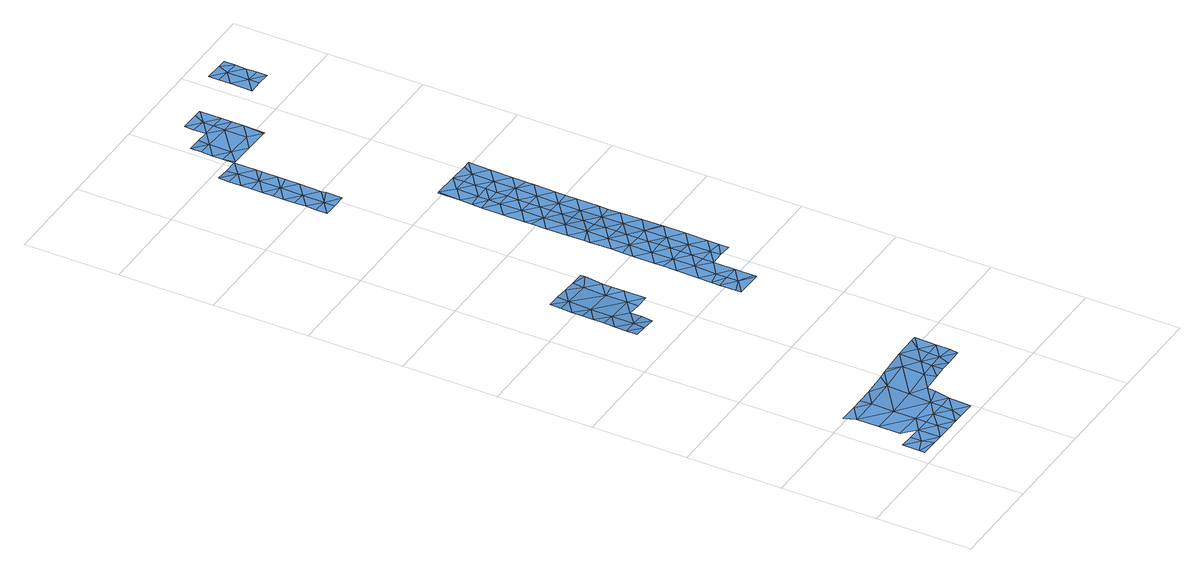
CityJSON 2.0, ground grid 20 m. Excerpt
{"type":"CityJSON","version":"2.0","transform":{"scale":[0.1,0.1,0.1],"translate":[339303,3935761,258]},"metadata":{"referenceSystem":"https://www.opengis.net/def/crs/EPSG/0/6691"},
"CityObjects":{
"waterbody1":{"type":"WaterBody","attributes":{"name":"6","class":"1140","function":"1","WaterBodyRiverFloodingRiskAttribute.description":"3","WaterBodyRiverFloodingRiskAttribute.rankOrg":"2","WaterBodyRiverFloodingRiskAttribute.adminType":"2","WaterBodyRiverFloodingRiskAttribute.scale":"L1"},"geometry":[{"type":"MultiSurface","lod":"1","boundaries":[[[0,1,2]],[[2,1,3]],[[4,1,0]],[[5,3,6]],[[7,5,8]],[[9,8,5]],[[3,1,6]],[[4,10,1]],[[9,5,6]],[[10,11,1]],[[12,8,9]],[[6,1,11]],[[13,9,6]],[[9,14,12]],[[10,15,11]],[[16,6,11]],[[13,6,16]],[[9,13,14]],[[11,15,17]],[[17,18,11]],[[16,11,19]],[[19,11,18]],[[14,13,20]],[[21,16,19]],[[20,13,22]],[[13,16,23]],[[23,16,21]],[[21,19,24]],[[22,13,23]],[[23,25,22]],[[24,26,21]],[[27,23,21]],[[23,28,25]],[[24,29,26]],[[21,26,27]],[[28,23,27]],[[27,30,28]],[[30,27,31]],[[32,28,30]],[[31,33,30]],[[30,34,32]],[[30,33,34]]]}]},
"waterbody2":{"type":"WaterBody","attributes":{"name":"6","class":"1140","function":"1","WaterBodyRiverFloodingRiskAttribute.description":"3","WaterBodyRiverFloodingRiskAttribute.rankOrg":"1","WaterBodyRiverFloodingRiskAttribute.adminType":"2","WaterBodyRiverFloodingRiskAttribute.scale":"L1"},"geometry":[{"type":"MultiSurface","lod":"1","boundaries":[[[35,17,15]],[[36,37,38]],[[4,0,39]],[[36,40,0]],[[35,41,42]],[[39,10,4]],[[43,44,39]],[[39,0,40]],[[38,40,36]],[[39,44,10]],[[37,45,38]],[[44,41,35]],[[17,35,42]],[[15,10,35]],[[43,39,40]],[[44,35,10]],[[46,47,36]],[[47,37,36]],[[36,0,46]]]}]},
"waterbody3":{"type":"WaterBody","attributes":{"name":"6","class":"1140","function":"1","WaterBodyRiverFloodingRiskAttribute.description":"3","WaterBodyRiverFloodingRiskAttribute.rankOrg":"1","WaterBodyRiverFloodingRiskAttribute.adminType":"2","WaterBodyRiverFloodingRiskAttribute.scale":"L1"},"geometry":[{"type":"MultiSurface","lod":"1","boundaries":[[[31,27,48]],[[49,26,29]],[[48,50,51]],[[48,49,50]],[[26,49,48]],[[51,33,48]],[[27,26,48]],[[31,48,33]]]}]},
"waterbody4":{"type":"WaterBody","attributes":{"name":"6","class":"1140","function":"1","WaterBodyRiverFloodingRiskAttribute.description":"3","WaterBodyRiverFloodingRiskAttribute.rankOrg":"1","WaterBodyRiverFloodingRiskAttribute.adminType":"2","WaterBodyRiverFloodingRiskAttribute.scale":"L1"},"geometry":[{"type":"MultiSurface","lod":"1","boundaries":[[[52,53,54]],[[52,54,55]],[[56,52,55]],[[57,58,56]],[[58,57,59]],[[56,55,57]],[[54,60,55]],[[55,60,61]],[[61,60,62]],[[62,63,61]],[[64,65,66]],[[67,68,65]],[[69,70,61]],[[71,72,73]],[[61,57,55]],[[74,75,64]],[[73,70,71]],[[73,61,70]],[[73,57,61]],[[66,68,73]],[[65,68,66]],[[73,68,57]],[[67,76,68]],[[75,65,64]],[[61,63,69]],[[76,59,68]],[[73,72,66]],[[66,77,64]],[[78,77,66]],[[66,72,78]],[[68,59,57]],[[64,77,79]],[[80,81,79]],[[79,81,64]],[[64,81,74]]]}]},
"waterbody5":{"type":"WaterBody","attributes":{"name":"6","class":"1140","function":"1","WaterBodyRiverFloodingRiskAttribute.description":"3","WaterBodyRiverFloodingRiskAttribute.rankOrg":"1","WaterBodyRiverFloodingRiskAttribute.adminType":"2","WaterBodyRiverFloodingRiskAttribute.scale":"L1"},"geometry":[{"type":"MultiSurface","lod":"1","boundaries":[[[82,83,84]],[[83,85,84]],[[86,84,87]],[[84,88,87]],[[89,88,84]],[[82,84,86]],[[84,85,89]]]}]},
"waterbody6":{"type":"WaterBody","attributes":{"name":"6","class":"1140","function":"1","WaterBodyRiverFloodingRiskAttribute.description":"3","WaterBodyRiverFloodingRiskAttribute.rankOrg":"2","WaterBodyRiverFloodingRiskAttribute.adminType":"2","WaterBodyRiverFloodingRiskAttribute.scale":"L1"},"geometry":[{"type":"MultiSurface","lod":"1","boundaries":[[[90,91,92]],[[93,92,94]],[[95,96,97]],[[98,95,97]],[[99,98,100]],[[101,102,103]],[[104,99,100]],[[100,98,97]],[[93,105,106]],[[102,104,103]],[[103,104,100]],[[103,100,107]],[[108,107,100]],[[97,108,100]],[[97,109,108]],[[89,85,110]],[[111,112,113]],[[114,111,113]],[[115,114,90]],[[91,94,92]],[[94,116,93]],[[93,116,117]],[[118,91,90]],[[118,90,119]],[[119,90,113]],[[114,113,90]],[[120,119,113]],[[110,85,121]],[[110,121,122]],[[122,101,103]],[[123,124,125]],[[124,120,125]],[[125,120,113]],[[112,125,113]],[[112,126,125]],[[126,123,125]],[[126,127,123]],[[121,128,122]],[[122,128,101]],[[90,129,115]],[[92,129,90]],[[130,129,92]],[[130,92,131]],[[93,131,92]],[[106,131,93]],[[93,117,132]],[[96,133,132]],[[97,96,132]],[[103,107,134]],[[103,134,135]],[[122,103,135]],[[136,122,135]],[[97,132,137]],[[132,105,93]],[[109,97,137]],[[117,137,132]],[[110,122,136]],[[133,105,132]],[[138,110,136]],[[110,138,89]],[[138,88,89]]]}]},
"waterbody7":{"type":"WaterBody","attributes":{"name":"6","class":"1140","function":"1","WaterBodyRiverFloodingRiskAttribute.description":"3","WaterBodyRiverFloodingRiskAttribute.rankOrg":"2","WaterBodyRiverFloodingRiskAttribute.adminType":"2","WaterBodyRiverFloodingRiskAttribute.scale":"L1"},"geometry":[{"type":"MultiSurface","lod":"1","boundaries":[[[139,140,141]],[[141,142,143]],[[143,144,141]],[[145,146,147]],[[141,144,139]],[[147,148,149]],[[150,149,148]],[[150,148,151]],[[148,152,153]],[[147,149,145]],[[148,147,154]],[[152,148,154]],[[140,155,141]],[[148,153,155]],[[156,157,158]],[[159,157,156]],[[160,159,156]],[[141,161,142]],[[162,160,156]],[[156,146,162]],[[146,156,147]],[[156,163,147]],[[147,163,154]],[[158,163,156]],[[164,151,155]],[[153,165,155]],[[148,155,151]],[[140,164,155]],[[165,161,155]],[[155,161,141]]]}]},
"waterbody8":{"type":"WaterBody","attributes":{"name":"6","class":"1140","function":"1","WaterBodyRiverFloodingRiskAttribute.description":"3","WaterBodyRiverFloodingRiskAttribute.rankOrg":"1","WaterBodyRiverFloodingRiskAttribute.adminType":"2","WaterBodyRiverFloodingRiskAttribute.scale":"L1"},"geometry":[{"type":"MultiSurface","lod":"1","boundaries":[[[166,167,168]],[[106,167,131]],[[95,169,96]],[[170,169,171]],[[172,171,173]],[[172,173,174]],[[175,174,101]],[[128,175,101]],[[176,172,174]],[[106,105,167]],[[177,178,179]],[[177,180,178]],[[181,180,177]],[[182,180,181]],[[183,184,185]],[[99,104,173]],[[174,173,104]],[[102,174,104]],[[102,101,174]],[[99,173,98]],[[173,169,98]],[[171,169,173]],[[95,98,169]],[[130,178,129]],[[184,186,185]],[[187,185,186]],[[187,188,185]],[[185,188,189]],[[189,190,185]],[[187,191,188]],[[192,127,187]],[[193,112,111]],[[192,187,186]],[[130,131,178]],[[185,190,183]],[[178,131,167]],[[115,129,180]],[[180,114,115]],[[180,193,114]],[[111,114,193]],[[126,112,194]],[[193,194,112]],[[194,193,195]],[[126,194,127]],[[194,187,127]],[[187,194,191]],[[194,196,191]],[[128,121,175]],[[197,175,121]],[[175,176,174]],[[196,194,195]],[[193,182,195]],[[182,193,180]],[[129,178,180]],[[179,178,167]],[[179,167,166]],[[133,198,105]],[[198,199,168]],[[170,199,169]],[[198,169,199]],[[169,198,96]],[[133,96,198]],[[105,198,167]],[[198,168,167]],[[200,197,201]],[[197,200,175]],[[200,176,175]]]}]},
"waterbody9":{"type":"WaterBody","attributes":{"name":"6","class":"1140","function":"1","WaterBodyRiverFloodingRiskAttribute.description":"3","WaterBodyRiverFloodingRiskAttribute.rankOrg":"3","WaterBodyRiverFloodingRiskAttribute.adminType":"2","WaterBodyRiverFloodingRiskAttribute.scale":"L1"},"geometry":[{"type":"MultiSurface","lod":"1","boundaries":[[[202,203,204]],[[205,202,204]],[[186,202,205]],[[184,202,186]],[[192,186,205]],[[123,192,205]],[[206,123,205]],[[206,205,204]],[[202,184,183]],[[127,192,123]],[[124,123,206]],[[207,204,203]],[[183,203,202]]]}]},
"waterbody10":{"type":"WaterBody","attributes":{"name":"6","class":"1140","function":"1","WaterBodyRiverFloodingRiskAttribute.description":"3","WaterBodyRiverFloodingRiskAttribute.rankOrg":"2","WaterBodyRiverFloodingRiskAttribute.adminType":"2","WaterBodyRiverFloodingRiskAttribute.scale":"L1"},"geometry":[{"type":"MultiSurface","lod":"1","boundaries":[[[208,209,142]],[[210,211,212]],[[213,214,215]],[[216,210,212]],[[214,210,215]],[[214,213,217]],[[214,218,219]],[[214,217,218]],[[220,215,210]],[[209,208,221]],[[222,211,223]],[[221,219,209]],[[211,210,221]],[[221,208,223]],[[214,219,221]],[[216,220,210]],[[210,214,221]],[[212,211,222]],[[224,220,216]],[[223,211,221]],[[225,212,222]]]}]},
"waterbody11":{"type":"WaterBody","attributes":{"name":"6","class":"1140","function":"1","WaterBodyRiverFloodingRiskAttribute.description":"3","WaterBodyRiverFloodingRiskAttribute.rankOrg":"1","WaterBodyRiverFloodingRiskAttribute.adminType":"2","WaterBodyRiverFloodingRiskAttribute.scale":"L1"},"geometry":[{"type":"MultiSurface","lod":"1","boundaries":[[[226,227,215]],[[228,226,229]],[[220,224,226]],[[215,220,226]],[[226,228,230]],[[227,226,230]],[[224,229,226]]]}]},
"waterbody12":{"type":"WaterBody","attributes":{"name":"6","class":"1140","function":"1","WaterBodyRiverFloodingRiskAttribute.description":"3","WaterBodyRiverFloodingRiskAttribute.rankOrg":"3","WaterBodyRiverFloodingRiskAttribute.adminType":"2","WaterBodyRiverFloodingRiskAttribute.scale":"L1"},"geometry":[{"type":"MultiSurface","lod":"1","boundaries":[[[231,232,233]],[[234,233,232]],[[235,236,237]],[[238,235,232]],[[238,232,239]],[[232,240,239]],[[231,240,232]],[[235,234,232]],[[241,234,235]],[[237,241,235]],[[236,235,242]],[[242,235,238]],[[236,242,243]]]}]}
},
"vertices":[
[61,55,30],[90,77,30],[33,78,31],[34,124,30],[89,54,30],[35,171,29],[90,123,30],[26,194,30],[63,193,30],[91,170,30],[117,54,31],[146,76,32],[88,193,31],[148,169,35],[120,192,32],[146,53,32],[147,122,34],[174,53,32],[175,81,36],[175,99,38],[163,191,38],[204,121,43],[177,191,40],[204,168,45],[210,98,43],[188,191,42],[232,121,46],[232,144,47],[233,190,48],[232,98,46],[261,167,50],[261,143,49],[278,189,50],[289,143,49],[290,189,50],
[145,30,31],[32,32,31],[3,21,31],[40,9,30],[89,31,30],[60,8,30],[136,7,31],[173,6,31],[90,8,30],[117,7,31],[3,9,31],[32,55,31],[4,56,31],
[260,120,48],[253,97,47],[288,97,48],[289,113,49],
[188,830,30],[188,838,30],[160,839,30],[159,816,28],[187,792,27],[159,769,27],[187,773,27],[187,746,27],[132,839,32],[103,817,32],[103,840,34],[75,840,34],[100,678,31],[129,701,29],[101,724,31],[157,700,28],[158,723,28],[74,817,34],[74,794,33],[74,771,33],[73,748,33],[102,770,30],[128,654,28],[129,677,29],[186,700,28],[72,702,33],[73,725,33],[72,678,32],[72,655,32],[99,655,30],
[353,558,21],[353,564,21],[325,581,21],[354,604,20],[297,559,21],[297,570,20],[297,605,20],[326,605,20],
[333,997,15],[304,975,16],[332,951,16],[331,905,18],[303,929,17],[358,812,18],[358,835,18],[329,813,19],[357,789,18],[357,766,19],[329,766,19],[356,697,20],[356,720,20],[328,720,20],[357,743,19],[359,881,17],[359,904,16],[300,744,20],[301,790,19],[301,812,19],[326,628,20],[362,1043,14],[362,1066,14],[334,1044,15],[362,1020,14],[361,997,14],[303,894,18],[302,882,18],[305,1006,15],[305,1021,15],[306,1067,14],[355,650,20],[327,674,21],[335,1113,14],[307,1113,14],[334,1090,14],[363,1089,14],[363,1112,14],[355,673,20],[361,974,14],[360,951,15],[360,928,16],[330,859,18],[359,858,17],[300,726,20],[299,698,20],[298,651,20],[302,836,19],[298,623,20],
[144,1556,22],[144,1532,22],[173,1555,22],[202,1578,21],[173,1578,21],[145,1579,22],[142,1417,23],[142,1394,24],[170,1416,23],[171,1463,23],[142,1440,23],[143,1463,23],[143,1486,23],[200,1469,22],[200,1485,22],[199,1439,23],[172,1509,22],[169,1370,24],[197,1347,24],[198,1381,24],[169,1347,24],[141,1348,24],[201,1531,22],[141,1371,24],[198,1393,23],[144,1509,22],[200,1518,22],
[416,906,14],[388,904,15],[416,880,15],[386,812,17],[414,792,18],[414,788,18],[413,742,19],[385,765,18],[384,719,19],[384,673,19],[412,695,19],[417,973,13],[389,950,13],[417,927,14],[389,996,13],[418,997,13],[418,1019,13],[365,1205,14],[364,1182,14],[393,1181,13],[364,1159,14],[392,1135,13],[421,1158,13],[422,1204,13],[406,1204,13],[420,1111,13],[364,1136,14],[390,1043,13],[391,1089,13],[419,1065,13],[419,1082,13],[383,650,20],[387,858,16],[415,834,16],[412,669,19],[412,649,19],
[336,1182,15],[311,1206,15],[307,1160,15],[335,1136,14],[307,1133,14],[308,1206,15],
[206,1578,21],[202,1601,21],[288,1645,19],[287,1599,19],[316,1622,19],[233,1670,20],[231,1647,21],[260,1669,20],[316,1645,19],[203,1670,21],[203,1647,21],[202,1624,21],[288,1669,19],[230,1600,21],[312,1576,19],[258,1577,20],[317,1668,19],[315,1576,19],
[289,1692,19],[260,1696,19],[302,1715,19],[317,1714,19],[261,1715,19],
[458,1666,11],[459,1689,11],[430,1666,11],[431,1712,11],[459,1735,11],[470,1758,10],[431,1758,11],[487,1711,10],[487,1688,11],[486,1665,11],[431,1736,11],[488,1734,10],[488,1757,10]
]}
